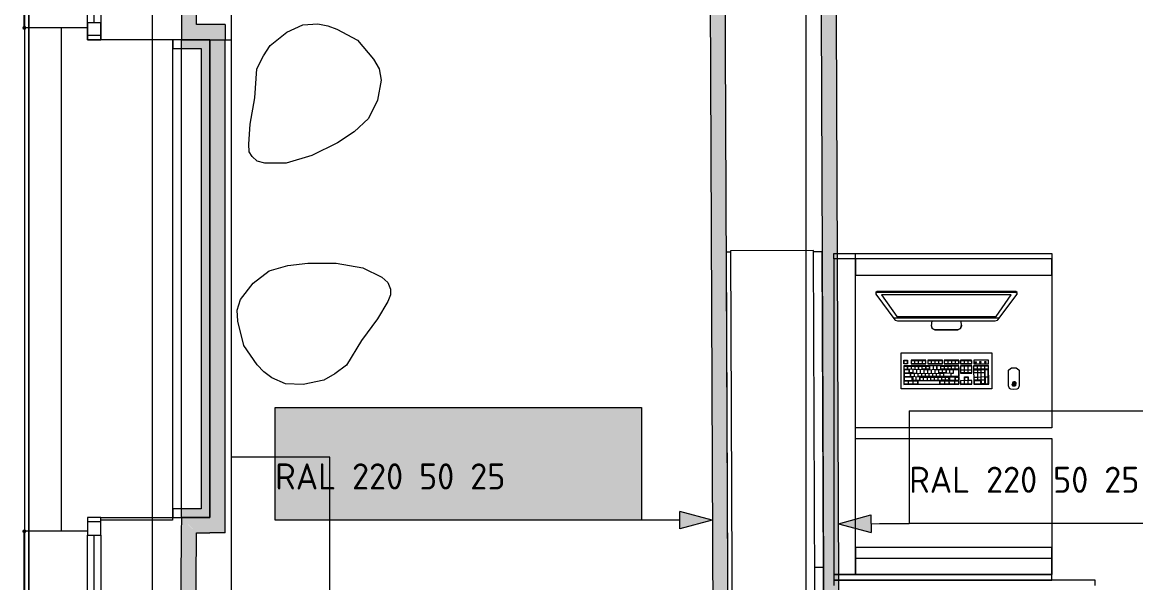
# Model space of a CAD drawing. Header units: millimetres. Extents: x 0 to 1189, y 0 to 841.
# Drawn here: x 756.2 to 807.3, y 600.9 to 626.6 of the extents above; entities that cross this region are included whole.
import ezdxf

# ---------------------------------------------------------------- set-up
doc = ezdxf.new("R2010")
doc.units = ezdxf.units.MM

# ---------------------------------------------------------------- blocks, each defined once
blk = doc.blocks.new('1')
at = {"true_color": 0xffffff}
h = blk.add_hatch(color=7, dxfattribs=at)
h.dxf.hatch_style = 2
h.paths.add_polyline_path([(767.799173, 608.916701), (784.621199, 608.916701), (784.621199, 603.739693), (767.799173, 603.739693)])
at = {"true_color": 0x0077b0}
h = blk.add_hatch(color=144, dxfattribs=at)
h.paths.add_polyline_path([(781.387263, 607.520399), (781.387263, 608.327378), (781.357773, 608.484061), (781.268752, 608.615113), (781.140112, 608.701516), (780.983774, 608.730868), (780.827297, 608.701516), (780.696039, 608.615113), (780.608603, 608.484061), (780.580284, 608.327378), (780.580284, 607.520399), (780.608603, 607.364061), (780.696039, 607.235421), (780.827297, 607.1464), (780.983774, 607.116909), (781.140112, 607.1464), (781.268752, 607.235421), (781.357773, 607.364061)])
h.paths.add_polyline_path([(781.587906, 607.520399), (781.576752, 607.399743), (781.543326, 607.287717), (781.487679, 607.184683), (781.409863, 607.091002), (781.318094, 607.013703), (781.216042, 606.959193), (781.104378, 606.926904), (780.983774, 606.916267), (780.862041, 606.926904), (780.750334, 606.959193), (780.648135, 607.013703), (780.554928, 607.091002), (780.477198, 607.184683), (780.421741, 607.287717), (780.388504, 607.399743), (780.377437, 607.520399), (780.377437, 608.327378), (780.388504, 608.449111), (780.421741, 608.560818), (780.477198, 608.663017), (780.554928, 608.756224), (780.648135, 608.83404), (780.750334, 608.889687), (780.862041, 608.923113), (780.983774, 608.934266), (781.10443, 608.923156), (781.216455, 608.890031), (781.31949, 608.835203), (781.41317, 608.75898), (781.489074, 608.665342), (781.543739, 608.562196), (781.576804, 608.449541), (781.587906, 608.327378)])
h = blk.add_hatch(color=144, dxfattribs=at)
h.paths.add_polyline_path([(784.214041, 607.923889), (784.214041, 608.428802), (784.192544, 608.545728), (784.126398, 608.643225), (784.028902, 608.70937), (783.911975, 608.730868), (783.795048, 608.70937), (783.697552, 608.643225), (783.631406, 608.545728), (783.609909, 608.428802), (783.609909, 608.228711), (783.631406, 608.110406), (783.697552, 608.011532), (783.795048, 607.94642), (783.911975, 607.923889)])
h.paths.add_polyline_path([(783.708577, 606.916267), (783.638021, 606.944379), (783.609909, 607.014935), (783.622311, 607.072399), (783.657865, 607.102578), (783.844176, 607.187465), (783.987535, 607.300128), (784.096012, 607.426486), (784.16966, 607.566589), (784.208529, 607.72049), (783.911975, 607.72049), (783.810336, 607.729964), (783.716914, 607.758248), (783.631449, 607.805136), (783.553685, 607.870421), (783.48915, 607.948142), (783.443373, 608.033305), (783.416097, 608.125909), (783.407062, 608.225955), (783.407062, 608.428802), (783.416097, 608.530449), (783.443373, 608.623932), (783.48915, 608.70956), (783.553685, 608.787643), (783.631449, 608.852178), (783.716914, 608.897955), (783.810336, 608.925232), (783.911975, 608.934266), (784.013614, 608.925232), (784.107036, 608.897955), (784.192501, 608.852178), (784.270265, 608.787643), (784.333637, 608.711153), (784.379543, 608.626344), (784.407466, 608.533162), (784.416888, 608.431558), (784.416888, 607.825221), (784.386838, 607.580594), (784.296792, 607.363509), (784.146905, 607.174021), (783.937331, 607.012179), (783.804144, 606.939832)])
h = blk.add_hatch(color=144, dxfattribs=at)
h.dxf.hatch_style = 2
h.paths.add_polyline_path([(782.900888, 607.418424), (782.093909, 607.418424), (782.017772, 607.443987), (781.992485, 607.520399), (782.017772, 607.596536), (782.093909, 607.621823), (782.900888, 607.621823), (782.977024, 607.596536), (783.002311, 607.520399), (782.977024, 607.443987)])
h = blk.add_hatch(color=144, dxfattribs=at)
h.dxf.hatch_style = 2
h.paths.add_polyline_path([(787.864204, 603.748693), (786.373201, 603.341692), (786.369201, 604.141694)])
at = {"color": 144, "lineweight": 0, "true_color": 0x0077b0}
for points in [[(767.799173, 608.916701), (784.621199, 608.916701)], [(784.621199, 608.916701), (784.621199, 603.739693)], [(786.373201, 603.341692), (786.369201, 604.141694)], [(787.864204, 603.748693), (786.369201, 604.141694)], [(784.621199, 603.739693), (767.799173, 603.739693)], [(785.977201, 603.739693), (784.621199, 603.739693)], [(786.371201, 603.741693), (785.977201, 603.739693)], [(787.864204, 603.748693), (786.373201, 603.341692)]]:
    blk.add_lwpolyline(points, dxfattribs=at)
at = {"color": 144, "true_color": 0x0077b0, "insert": (767.801334, 606.354789), "char_height": 1.2, "attachment_point": 1}
blk.add_mtext('{\\fGOSTCommon|b0|i0|c0;RAL 220 50 25}', dxfattribs=at)
blk = doc.blocks.new('2')
at = {"true_color": 0x0077b0}
h = blk.add_hatch(color=144, dxfattribs=at)
h.paths.add_polyline_path([(810.485, 607.366), (810.485, 608.173), (810.455, 608.33), (810.366, 608.461), (810.238, 608.547), (810.081, 608.577), (809.925, 608.547), (809.793, 608.461), (809.706, 608.33), (809.678, 608.173), (809.678, 607.366), (809.706, 607.21), (809.793, 607.081), (809.925, 606.992), (810.081, 606.963), (810.238, 606.992), (810.366, 607.081), (810.455, 607.21)])
h.paths.add_polyline_path([(810.685, 607.366), (810.674, 607.246), (810.641, 607.134), (810.585, 607.031), (810.507, 606.937), (810.416, 606.86), (810.313, 606.805), (810.202, 606.773), (810.081, 606.762), (809.959, 606.773), (809.848, 606.805), (809.746, 606.86), (809.652, 606.937), (809.575, 607.031), (809.519, 607.134), (809.486, 607.246), (809.475, 607.366), (809.475, 608.173), (809.486, 608.295), (809.519, 608.407), (809.575, 608.509), (809.652, 608.602), (809.746, 608.68), (809.848, 608.736), (809.959, 608.769), (810.081, 608.78), (810.202, 608.769), (810.314, 608.736), (810.417, 608.681), (810.511, 608.605), (810.587, 608.511), (810.641, 608.408), (810.674, 608.295), (810.685, 608.173)])
h = blk.add_hatch(color=144, dxfattribs=at)
h.paths.add_polyline_path([(813.311, 607.77), (813.311, 608.275), (813.29, 608.392), (813.224, 608.489), (813.126, 608.555), (813.009, 608.577), (812.892, 608.555), (812.795, 608.489), (812.729, 608.392), (812.707, 608.275), (812.707, 608.075), (812.729, 607.956), (812.795, 607.857), (812.892, 607.792), (813.009, 607.77)])
h.paths.add_polyline_path([(812.806, 606.762), (812.735, 606.79), (812.707, 606.861), (812.72, 606.918), (812.755, 606.948), (812.942, 607.033), (813.085, 607.146), (813.193, 607.272), (813.267, 607.412), (813.306, 607.566), (813.009, 607.566), (812.908, 607.576), (812.814, 607.604), (812.729, 607.651), (812.651, 607.716), (812.587, 607.794), (812.541, 607.879), (812.514, 607.972), (812.504, 608.072), (812.504, 608.275), (812.514, 608.376), (812.541, 608.47), (812.587, 608.555), (812.651, 608.634), (812.729, 608.698), (812.814, 608.744), (812.908, 608.771), (813.009, 608.78), (813.111, 608.771), (813.204, 608.744), (813.29, 608.698), (813.368, 608.634), (813.431, 608.557), (813.477, 608.472), (813.505, 608.379), (813.514, 608.277), (813.514, 607.671), (813.484, 607.426), (813.394, 607.209), (813.244, 607.02), (813.035, 606.858), (812.902, 606.786)])
h = blk.add_hatch(color=144, dxfattribs=at)
h.dxf.hatch_style = 2
h.paths.add_polyline_path([(811.998, 607.264), (811.191, 607.264), (811.115, 607.29), (811.09, 607.366), (811.115, 607.442), (811.191, 607.468), (811.998, 607.468), (812.074, 607.442), (812.1, 607.366), (812.074, 607.29)])
h = blk.add_hatch(color=144, dxfattribs=at)
h.dxf.hatch_style = 2
h.paths.add_polyline_path([(793.654, 603.577), (795.145, 603.984), (795.149, 603.184)])
at = {"color": 144, "lineweight": 0, "true_color": 0x0077b0}
for points in [[(796.897, 608.763), (813.719, 608.763)], [(796.897, 608.763), (796.897, 603.586)], [(813.719, 608.763), (813.719, 603.586)], [(793.654, 603.577), (795.145, 603.984)], [(793.654, 603.577), (795.149, 603.184)], [(795.145, 603.984), (795.149, 603.184)], [(795.147, 603.584), (795.541, 603.586)], [(795.541, 603.586), (796.897, 603.586)], [(813.719, 603.586), (796.897, 603.586)]]:
    blk.add_lwpolyline(points, dxfattribs=at)
at = {"color": 144, "true_color": 0x0077b0, "insert": (796.899, 606.201), "char_height": 1.2, "attachment_point": 1}
blk.add_mtext('{\\fGOSTCommon|b0|i0|c0;RAL 220 50 25}', dxfattribs=at)

msp = doc.modelspace()

# ---------------------------------------------------------------- hatches: boundary and pattern name
at = {"true_color": 0xf1d696}
h = msp.add_hatch(color=41, dxfattribs=at)
h.dxf.hatch_style = 2
h.paths.add_polyline_path([(764.196168, 626.511728), (763.496166, 626.511728), (763.496166, 652.831768), (764.196168, 652.826768)])
at = {"true_color": 0xfe847a}
h = msp.add_hatch(color=11, dxfattribs=at)
h.dxf.hatch_style = 2
h.paths.add_polyline_path([(787.651203, 652.666768), (788.351204, 652.661768), (788.863205, 535.050588), (788.163204, 535.050588)])
h = msp.add_hatch(color=11, dxfattribs=at)
h.dxf.hatch_style = 2
h.paths.add_polyline_path([(793.936213, 535.050588), (793.236212, 535.050588), (792.751211, 652.634768), (793.451212, 652.629768)])
at = {"true_color": 0xf1d696}
h = msp.add_hatch(color=41, dxfattribs=at)
h.dxf.hatch_style = 2
h.paths.add_polyline_path([(764.196168, 626.511728), (764.196168, 625.811727), (763.496166, 625.811727)])
h = msp.add_hatch(color=41, dxfattribs=at)
h.dxf.hatch_style = 2
h.paths.add_polyline_path([(763.496166, 626.511728), (764.196168, 626.511728), (763.496166, 625.811727)])
h = msp.add_hatch(color=41, dxfattribs=at)
h.dxf.hatch_style = 2
h.paths.add_polyline_path([(764.805168, 626.511728), (764.805168, 625.811727), (764.196168, 625.811727), (764.196168, 626.511728)])
h = msp.add_hatch(color=41, dxfattribs=at)
h.dxf.hatch_style = 2
h.paths.add_polyline_path([(764.805168, 625.811727), (765.50517, 626.511728), (765.50517, 625.811727)])
h = msp.add_hatch(color=41, dxfattribs=at)
h.dxf.hatch_style = 2
h.paths.add_polyline_path([(764.805168, 626.511728), (765.50517, 626.511728), (764.805168, 625.811727)])
h = msp.add_hatch(color=7)
h.dxf.hatch_style = 2
h.paths.add_polyline_path([(756.296155, 626.271727), (756.359718, 626.298165), (756.386156, 626.361728), (756.359718, 626.42529), (756.296155, 626.451728), (756.286155, 626.451728), (756.222593, 626.42529), (756.196155, 626.361728), (756.222593, 626.298165), (756.286155, 626.271727)])
h = msp.add_hatch(color=7)
h.dxf.hatch_style = 2
h.paths.add_polyline_path([(756.296155, 626.451728), (756.232593, 626.42529), (756.206155, 626.361728), (756.232593, 626.298165), (756.296155, 626.271727), (756.359718, 626.298165), (756.386156, 626.361728), (756.359718, 626.42529)])
h = msp.add_hatch(color=7)
h.dxf.hatch_style = 2
h.paths.add_polyline_path([(763.496166, 625.411726), (763.496166, 625.811727), (764.805168, 625.811727), (764.805168, 625.411726)])
h = msp.add_hatch(color=41, dxfattribs=at)
h.dxf.hatch_style = 2
h.paths.add_polyline_path([(765.50517, 603.861693), (764.805168, 603.861693), (764.805168, 625.811727), (765.50517, 625.811727)])
h = msp.add_hatch(color=7)
h.dxf.hatch_style = 2
h.paths.add_polyline_path([(764.805168, 625.411726), (764.805168, 604.261694), (764.405168, 604.261694), (764.405168, 625.411726)])
at = {"true_color": 0x999999}
h = msp.add_hatch(color=253, dxfattribs=at)
h.dxf.hatch_style = 2
h.paths.add_polyline_path([(801.717325, 610.132251), (801.650058, 610.11761), (801.612676, 610.059802), (801.627317, 609.992536), (801.685125, 609.955154), (801.696125, 609.953154), (801.763392, 609.967795), (801.800773, 610.025603), (801.786133, 610.09287), (801.728325, 610.130251)])
h = msp.add_hatch(color=253, dxfattribs=at)
h.dxf.hatch_style = 2
h.paths.add_polyline_path([(801.731637, 610.135474), (801.666352, 610.113632), (801.635453, 610.052115), (801.657295, 609.98683), (801.718813, 609.955931), (801.732813, 609.954931), (801.798097, 609.976773), (801.828996, 610.03829), (801.807155, 610.103575), (801.745637, 610.134474)])
h = msp.add_hatch(color=253, dxfattribs=at)
h.dxf.hatch_style = 2
h.paths.add_polyline_path([(801.787544, 610.120632), (801.719725, 610.132453), (801.663295, 610.093022), (801.651474, 610.025203), (801.690906, 609.968773), (801.701906, 609.961773), (801.769725, 609.949952), (801.826155, 609.989384), (801.837975, 610.057203), (801.798544, 610.113632)])
h = msp.add_hatch(color=253, dxfattribs=at)
h.dxf.hatch_style = 2
h.paths.add_polyline_path([(801.621585, 609.900063), (801.685225, 609.873811), (801.748865, 609.900063), (801.775116, 609.963703), (801.748865, 610.027342), (801.678225, 610.060594), (801.614585, 610.034342), (801.588334, 609.970703)])
h = msp.add_hatch(color=253, dxfattribs=at)
h.dxf.hatch_style = 2
h.paths.add_polyline_path([(801.694238, 609.872902), (801.759419, 609.895053), (801.790026, 609.956716), (801.767875, 610.021896), (801.706212, 610.052503), (801.691212, 610.053503), (801.626031, 610.031353), (801.595424, 609.969689), (801.617575, 609.904509), (801.679238, 609.873902)])
h = msp.add_hatch(color=253, dxfattribs=at)
h.dxf.hatch_style = 2
h.paths.add_polyline_path([(801.734905, 609.878874), (801.789272, 609.921104), (801.798054, 609.989383), (801.755823, 610.04375), (801.687544, 610.052531), (801.676544, 610.049531), (801.622177, 610.007301), (801.613396, 609.939022), (801.655626, 609.884655), (801.723905, 609.875874)])
h = msp.add_hatch(color=253, dxfattribs=at)
h.dxf.hatch_style = 2
h.paths.add_polyline_path([(801.703035, 609.874741), (801.771264, 609.883908), (801.813186, 609.938513), (801.804019, 610.006741), (801.749415, 610.048664), (801.734415, 610.052664), (801.666186, 610.043497), (801.624264, 609.988892), (801.633431, 609.920664), (801.688035, 609.878741)])
h = msp.add_hatch(color=253, dxfattribs=at)
h.dxf.hatch_style = 2
h.paths.add_polyline_path([(801.685757, 610.127723), (801.63278, 610.083762), (801.626205, 610.015235), (801.670166, 609.962258), (801.738693, 609.955682), (801.751693, 609.959682), (801.80467, 610.003644), (801.811245, 610.07217), (801.767284, 610.125147), (801.698757, 610.131723)])
h = msp.add_hatch(color=253, dxfattribs=at)
h.dxf.hatch_style = 2
h.paths.add_polyline_path([(801.765693, 609.879682), (801.81867, 609.923644), (801.825245, 609.99217), (801.781284, 610.045147), (801.712757, 610.051723), (801.699757, 610.047723), (801.64678, 610.003762), (801.640205, 609.935235), (801.684166, 609.882258), (801.752693, 609.875682)])
h = msp.add_hatch(color=7)
h.dxf.hatch_style = 2
h.paths.add_polyline_path([(764.805168, 603.861693), (764.543168, 603.861693), (763.496166, 603.871693), (763.496166, 604.261694), (764.805168, 604.261694)])
at = {"true_color": 0xf1d696}
h = msp.add_hatch(color=41, dxfattribs=at)
h.dxf.hatch_style = 2
h.paths.add_polyline_path([(763.496166, 603.861693), (764.191168, 603.161692), (763.491166, 603.161692)])
h = msp.add_hatch(color=41, dxfattribs=at)
h.dxf.hatch_style = 2
h.paths.add_polyline_path([(763.501166, 603.861693), (764.196168, 603.861693), (764.191168, 603.161692)])
h = msp.add_hatch(color=41, dxfattribs=at)
h.dxf.hatch_style = 2
h.paths.add_polyline_path([(764.191168, 603.161692), (764.196168, 603.861693), (764.805168, 603.861693), (764.805168, 603.161692)])
h = msp.add_hatch(color=41, dxfattribs=at)
h.dxf.hatch_style = 2
h.paths.add_polyline_path([(764.805168, 603.861693), (765.50517, 603.161692), (764.805168, 603.161692)])
h = msp.add_hatch(color=41, dxfattribs=at)
h.dxf.hatch_style = 2
h.paths.add_polyline_path([(765.50517, 603.861693), (765.50517, 603.161692), (764.805168, 603.861693)])
h = msp.add_hatch(color=7)
h.dxf.hatch_style = 2
h.paths.add_polyline_path([(756.296155, 603.143692), (756.359718, 603.17013), (756.386156, 603.233692), (756.359718, 603.297255), (756.296155, 603.323692), (756.286155, 603.323692), (756.222593, 603.297255), (756.196155, 603.233692), (756.222593, 603.17013), (756.286155, 603.143692)])
h = msp.add_hatch(color=41, dxfattribs=at)
h.dxf.hatch_style = 2
h.paths.add_polyline_path([(763.801167, 546.061605), (763.101166, 546.061605), (763.491166, 603.161692), (764.191168, 603.161692)])

# ---------------------------------------------------------------- linework, layer by layer
at = {"color": 7, "lineweight": 0}
for points in [[(792.17321, 251.095154), (792.17321, 721.485873)], [(762.173164, 251.095154), (762.173164, 714.821863)], [(765.80517, 524.143571), (765.80517, 653.513769)], [(788.863205, 535.050588), (788.348204, 653.361769)], [(763.496166, 652.831768), (763.496166, 625.811727)], [(764.196168, 626.511728), (764.196168, 652.826768)], [(787.651203, 652.666768), (788.163204, 535.050588)], [(792.751211, 652.634768), (793.236212, 535.050588)], [(793.939213, 534.350587), (793.451212, 652.629768)], [(756.286155, 626.361728), (756.286155, 643.411754)], [(756.296155, 643.411754), (756.296155, 626.361728)], [(756.496156, 643.411754), (756.496156, 626.361728)], [(756.496156, 626.361728), (756.496156, 643.411754)], [(759.19616, 626.611728), (759.19616, 630.211734)], [(759.49616, 626.611728), (759.49616, 630.211734)], [(759.796161, 630.211734), (759.796161, 626.611728)], [(759.19616, 626.611728), (759.796161, 626.611728)], [(759.19616, 625.811727), (759.19616, 626.611728)], [(759.19616, 626.611728), (759.19616, 625.811727)], [(759.796161, 626.611728), (759.796161, 625.811727)], [(759.796161, 625.811727), (759.796161, 626.611728)], [(765.50517, 626.511728), (764.196168, 626.511728)], [(765.50517, 626.511728), (765.50517, 625.811727)], [(756.496156, 626.361728), (756.296155, 626.361728)], [(756.296155, 626.361728), (756.296155, 603.261692)], [(756.496156, 603.261692), (756.496156, 626.361728)], [(757.996158, 626.361728), (756.496156, 626.361728)], [(756.496156, 626.361728), (756.496156, 603.261692)], [(759.19616, 626.361728), (757.996158, 626.361728)], [(757.996158, 603.261692), (757.996158, 626.361728)], [(759.796161, 626.011727), (759.19616, 626.011727)], [(759.796161, 625.811727), (759.19616, 625.811727)], [(759.19616, 625.811727), (759.796161, 625.811727)], [(763.096166, 625.811727), (759.796161, 625.811727)], [(763.096166, 625.811727), (763.096166, 603.861693)], [(764.805168, 625.811727), (763.096166, 625.811727)], [(763.112166, 625.811727), (763.112166, 625.411726)], [(763.496166, 603.861693), (763.496166, 625.811727)], [(763.496166, 625.811727), (764.196168, 625.811727)], [(764.196168, 625.811727), (764.805168, 625.811727)], [(764.805168, 625.811727), (765.80517, 625.811727)], [(764.805168, 603.861693), (764.805168, 625.811727)], [(764.805168, 625.811727), (764.805168, 603.861693)], [(765.50517, 603.161692), (765.50517, 625.811727)], [(763.112166, 625.411726), (764.405168, 625.411726)], [(764.405168, 625.411726), (764.405168, 604.261694)], [(788.702205, 616.056712), (788.502205, 616.055712)], [(788.502205, 616.055712), (788.836205, 535.050588)], [(792.501211, 616.132712), (788.701205, 616.116712)], [(788.701205, 616.116712), (789.036205, 535.075588)], [(792.836211, 535.091588), (792.501211, 616.132712)], [(792.902211, 616.074712), (792.502211, 616.072712)], [(793.236212, 535.078588), (792.902211, 616.074712)], [(764.405168, 604.261694), (763.112166, 604.261694)], [(763.112166, 604.261694), (763.112166, 603.861693)], [(759.796161, 603.861693), (759.19616, 603.861693)], [(759.19616, 603.861693), (759.19616, 603.061692)], [(759.19616, 603.861693), (759.19616, 603.061692)], [(759.796161, 603.861693), (759.19616, 603.861693)], [(759.796161, 603.661693), (759.19616, 603.661693)], [(759.796161, 603.861693), (763.096166, 603.861693)], [(759.796161, 603.061692), (759.796161, 603.861693)], [(759.796161, 603.061692), (759.796161, 603.861693)], [(763.096166, 603.741693), (759.796161, 603.741693)], [(763.096166, 603.861693), (764.805168, 603.861693)], [(763.096166, 603.861693), (763.096166, 603.741693)], [(763.496166, 603.861693), (763.491166, 603.161692)], [(764.805168, 603.861693), (763.496166, 603.861693)], [(756.286155, 586.261666), (756.286155, 603.233692)], [(756.296155, 586.261666), (756.296155, 603.261692)], [(756.296155, 603.261692), (756.496156, 603.261692)], [(756.296155, 603.233692), (756.296155, 586.261666)], [(756.496156, 603.261692), (756.496156, 586.261666)], [(756.496156, 586.261666), (756.496156, 603.261692)], [(756.496156, 603.261692), (757.996158, 603.261692)], [(757.996158, 603.261692), (759.19616, 603.261692)], [(759.19616, 603.061692), (759.796161, 603.061692)], [(759.19616, 599.461687), (759.19616, 603.061692)], [(759.49616, 599.461687), (759.49616, 603.061692)], [(759.796161, 603.061692), (759.796161, 599.461687)], [(763.491166, 603.161692), (763.101166, 546.061605)], [(763.801167, 546.061605), (764.191168, 603.161692)], [(764.191168, 603.161692), (764.805168, 603.161692)], [(765.50517, 603.161692), (764.805168, 603.161692)], [(792.961211, 601.57469), (792.561211, 601.57269)]]:
    msp.add_lwpolyline(points, dxfattribs=at)
at = {"color": 253, "lineweight": 0, "true_color": 0x999999}
for points in [[(768.345174, 626.168727), (769.071175, 626.498728)], [(769.071175, 626.498728), (769.757176, 626.540728)], [(769.757176, 626.540728), (770.221177, 626.453728)], [(767.579173, 625.548726), (768.345174, 626.168727)], [(770.221177, 626.453728), (770.631177, 626.306728)], [(770.631177, 626.306728), (771.580179, 625.789727)], [(767.264172, 625.070726), (767.579173, 625.548726)], [(771.580179, 625.789727), (772.32118, 624.916725)], [(766.955172, 624.478725), (767.264172, 625.070726)], [(766.863172, 623.153723), (766.955172, 624.478725)], [(772.32118, 624.916725), (772.57818, 624.473725)], [(772.57818, 624.473725), (772.66618, 623.962724)], [(772.66618, 623.962724), (772.49218, 623.033723)], [(766.650171, 621.935721), (766.863172, 623.153723)], [(772.49218, 623.033723), (772.08318, 622.205721)], [(766.591171, 621.014719), (766.650171, 621.935721)], [(772.08318, 622.205721), (771.432179, 621.59272)], [(771.432179, 621.59272), (770.659177, 621.08772)], [(766.611171, 620.671719), (766.591171, 621.014719)], [(770.659177, 621.08772), (769.490176, 620.500719)], [(766.740171, 620.449719), (766.611171, 620.671719)], [(766.982172, 620.234718), (766.740171, 620.449719)], [(769.490176, 620.500719), (768.307174, 620.142718)], [(767.332172, 620.140718), (766.982172, 620.234718)], [(768.307174, 620.142718), (767.332172, 620.140718)], [(793.441212, 615.994712), (803.441227, 615.994712)], [(793.441212, 615.744711), (793.441212, 615.994712)], [(793.441212, 615.994712), (803.441227, 615.994712)], [(794.441214, 607.9917), (794.441214, 615.994712)], [(803.441227, 615.994712), (803.441227, 607.989263)], [(803.441227, 615.994712), (803.441227, 615.744711)], [(767.525173, 615.195711), (768.383174, 615.449711)], [(768.383174, 615.449711), (769.300175, 615.553711)], [(769.300175, 615.553711), (770.609177, 615.551711)], [(770.609177, 615.551711), (771.826179, 615.338711)], [(771.826179, 615.338711), (772.698181, 614.90171)], [(803.441227, 615.744711), (793.441212, 615.744711)], [(794.441214, 615.744711), (793.441212, 615.744711)], [(793.441212, 615.744711), (793.441212, 601.244689)], [(794.441214, 601.244689), (794.441214, 615.744711)], [(803.441227, 615.744711), (794.441214, 615.744711)], [(794.441214, 615.744711), (794.441214, 614.99471)], [(803.441227, 614.99471), (803.441227, 615.744711)], [(766.787171, 614.64071), (767.525173, 615.195711)], [(772.698181, 614.90171), (772.968181, 614.66071)], [(794.441214, 614.99471), (803.441227, 614.99471)], [(766.215171, 613.889709), (766.787171, 614.64071)], [(772.968181, 614.66071), (773.088181, 614.359709)], [(773.088181, 614.359709), (773.102181, 614.103709)], [(795.423215, 614.250709), (795.361215, 614.198709)], [(798.60722, 614.250709), (795.423215, 614.250709)], [(801.791225, 614.250709), (798.60722, 614.250709)], [(801.853225, 614.198709), (801.791225, 614.250709)], [(766.06417, 613.393708), (766.215171, 613.889709)], [(772.967181, 613.788708), (772.49918, 612.991707)], [(773.102181, 614.103709), (772.967181, 613.788708)], [(795.457215, 614.198709), (795.356215, 614.166709)], [(795.463215, 614.212709), (795.357215, 614.182709)], [(795.361215, 614.198709), (795.365215, 614.129709)], [(795.365215, 614.129709), (796.244216, 612.949707)], [(798.60722, 614.198709), (795.457215, 614.198709)], [(798.60722, 614.212709), (795.463215, 614.212709)], [(798.60722, 614.096709), (795.636216, 614.096709)], [(795.636216, 614.096709), (796.327217, 613.095707)], [(801.752225, 614.212709), (798.60722, 614.212709)], [(801.758225, 614.198709), (798.60722, 614.198709)], [(801.579225, 614.096709), (798.60722, 614.096709)], [(800.888224, 613.095707), (801.579225, 614.096709)], [(800.971224, 612.949707), (801.850225, 614.129709)], [(801.857225, 614.182709), (801.752225, 614.212709)], [(801.859225, 614.166709), (801.758225, 614.198709)], [(801.850225, 614.129709), (801.853225, 614.198709)], [(766.09317, 612.882707), (766.06417, 613.393708)], [(766.362171, 611.769705), (766.09317, 612.882707)], [(772.49918, 612.991707), (771.761179, 612.000706)], [(796.181216, 613.033707), (798.60722, 613.033707)], [(796.244216, 612.949707), (796.262217, 612.936707)], [(796.262217, 612.936707), (796.370217, 612.909707)], [(796.327217, 613.095707), (798.60722, 613.095707)], [(796.370217, 612.909707), (798.60722, 612.909707)], [(797.922219, 612.665707), (797.956219, 612.909707)], [(797.972219, 612.539707), (797.925219, 612.689707)], [(798.60722, 613.095707), (800.888224, 613.095707)], [(798.60722, 613.033707), (801.034224, 613.033707)], [(798.60722, 612.909707), (800.845224, 612.909707)], [(799.290221, 612.689707), (799.243221, 612.539707)], [(799.259221, 612.909707), (799.293221, 612.665707)], [(800.845224, 612.909707), (800.953224, 612.936707)], [(800.953224, 612.936707), (800.971224, 612.949707)], [(797.955219, 612.550707), (797.922219, 612.665707)], [(798.092219, 612.474706), (797.955219, 612.550707)], [(798.095219, 612.481706), (797.972219, 612.539707)], [(798.60722, 612.470706), (798.092219, 612.474706)], [(798.60722, 612.481706), (798.095219, 612.481706)], [(799.120221, 612.481706), (798.60722, 612.481706)], [(799.123221, 612.474706), (798.60722, 612.470706)], [(799.243221, 612.539707), (799.120221, 612.481706)], [(799.260221, 612.550707), (799.123221, 612.474706)], [(799.293221, 612.665707), (799.260221, 612.550707)], [(766.977172, 610.880704), (766.362171, 611.769705)], [(771.761179, 612.000706), (771.082178, 610.858704)], [(796.527217, 611.428705), (800.688223, 611.435705)], [(796.530217, 609.777702), (796.527217, 611.428705)], [(800.688223, 611.435705), (800.691223, 609.784702)], [(767.277172, 610.564704), (766.977172, 610.880704)], [(771.082178, 610.858704), (770.540177, 610.468703)], [(796.654217, 611.088704), (796.823217, 611.088704)], [(796.655217, 610.919704), (796.654217, 611.088704)], [(796.823217, 610.920704), (796.655217, 610.919704)], [(799.182221, 610.838704), (796.655217, 610.833704)], [(796.655217, 610.833704), (796.656217, 609.982703)], [(796.664217, 611.078704), (796.813217, 611.078704)], [(796.665217, 610.929704), (796.664217, 611.078704)], [(796.813217, 610.930704), (796.665217, 610.929704)], [(796.665217, 610.824704), (796.982218, 610.824704)], [(796.665217, 610.675704), (796.665217, 610.824704)], [(797.568219, 610.658704), (796.665217, 610.675704)], [(796.896217, 610.656704), (796.665217, 610.655704)], [(796.665217, 610.655704), (796.665217, 610.508703)], [(796.813217, 611.078704), (796.813217, 610.930704)], [(796.813217, 610.824704), (796.813217, 610.676704)], [(796.823217, 611.088704), (796.823217, 610.920704)], [(796.833217, 610.676704), (796.833217, 610.824704)], [(796.897217, 610.509703), (796.896217, 610.656704)], [(796.915218, 610.508703), (796.914218, 610.657704)], [(797.664219, 611.090704), (796.991218, 611.089704)], [(796.991218, 611.089704), (796.991218, 610.920704)], [(796.991218, 610.920704), (797.664219, 610.921704)], [(797.001218, 611.079704), (797.654219, 611.080704)], [(797.001218, 610.930704), (797.001218, 611.079704)], [(797.655219, 610.931704), (797.001218, 610.930704)], [(797.001218, 610.824704), (797.150218, 610.825704)], [(797.002218, 610.676704), (797.001218, 610.824704)], [(797.063218, 610.657704), (797.063218, 610.508703)], [(797.149218, 611.079704), (797.150218, 610.931704)], [(797.170218, 610.825704), (797.486218, 610.825704)], [(797.170218, 610.676704), (797.170218, 610.825704)], [(797.231218, 610.657704), (797.231218, 610.509703)], [(797.251218, 610.509703), (797.251218, 610.657704)], [(797.318218, 611.079704), (797.318218, 610.931704)], [(797.318218, 610.825704), (797.318218, 610.676704)], [(797.338218, 610.676704), (797.338218, 610.825704)], [(797.399218, 610.657704), (797.400218, 610.509703)], [(797.486218, 610.825704), (797.487218, 610.677704)], [(797.506218, 610.931704), (797.506218, 611.080704)], [(797.506218, 610.825704), (797.823219, 610.826704)], [(797.655219, 610.677704), (797.506218, 610.677704)], [(797.568219, 610.658704), (797.568219, 610.509703)], [(797.588219, 610.658704), (798.32822, 610.678704)], [(797.654219, 611.080704), (797.655219, 610.931704)], [(797.655219, 610.826704), (797.655219, 610.677704)], [(797.664219, 610.921704), (797.664219, 611.090704)], [(797.675219, 610.677704), (797.675219, 610.826704)], [(797.823219, 610.677704), (797.675219, 610.677704)], [(797.736219, 610.658704), (797.736219, 610.509703)], [(798.42822, 611.091704), (797.755219, 611.090704)], [(797.755219, 611.090704), (797.755219, 610.922704)], [(797.755219, 610.922704), (798.42922, 610.923704)], [(797.756219, 610.509703), (797.756219, 610.658704)], [(797.765219, 611.080704), (798.082219, 611.081704)], [(797.765219, 610.932704), (797.765219, 611.080704)], [(798.082219, 610.932704), (797.765219, 610.932704)], [(797.823219, 610.826704), (797.823219, 610.677704)], [(797.843219, 610.677704), (797.843219, 610.826704)], [(797.904219, 610.658704), (797.905219, 610.510703)], [(797.914219, 611.080704), (797.914219, 610.932704)], [(798.011219, 610.678704), (798.011219, 610.826704)], [(798.073219, 610.658704), (798.073219, 610.510703)], [(798.082219, 611.081704), (798.082219, 610.932704)], [(798.092219, 610.658704), (798.24122, 610.659704)], [(798.102219, 611.081704), (798.41922, 611.081704)], [(798.41922, 610.933704), (798.102219, 610.932704)], [(798.160219, 610.826704), (798.160219, 610.678704)], [(798.180219, 610.678704), (798.179219, 610.826704)], [(798.24122, 610.659704), (798.24122, 610.510703)], [(798.25022, 611.081704), (798.25122, 610.932704)], [(798.26122, 610.659704), (798.57822, 610.659704)], [(798.26122, 610.510703), (798.26122, 610.659704)], [(798.34822, 610.827704), (798.49622, 610.827704)], [(798.34822, 610.678704), (798.34822, 610.827704)], [(798.83322, 610.679704), (798.34822, 610.678704)], [(798.41922, 611.081704), (798.41922, 610.933704)], [(798.42922, 610.923704), (798.42822, 611.091704)], [(798.42922, 610.511703), (798.42922, 610.659704)], [(799.181221, 611.092704), (798.50822, 611.091704)], [(798.50822, 611.091704), (798.50822, 610.923704)], [(798.50822, 610.923704), (799.181221, 610.924704)], [(798.51622, 610.678704), (798.51622, 610.827704)], [(798.51622, 610.827704), (798.66522, 610.827704)], [(798.51822, 611.081704), (798.83522, 611.082704)], [(798.51822, 610.933704), (798.51822, 611.081704)], [(798.66722, 610.933704), (798.51822, 610.933704)], [(798.57822, 610.659704), (798.57822, 610.511703)], [(798.59722, 610.659704), (798.914221, 610.660704)], [(798.59722, 610.659704), (798.59822, 610.496703)], [(798.66522, 610.827704), (798.66522, 610.679704)], [(798.68422, 610.827704), (798.83322, 610.827704)], [(798.68522, 610.679704), (798.68422, 610.827704)], [(798.68722, 610.933704), (798.68622, 611.082704)], [(798.83522, 610.933704), (798.68722, 610.933704)], [(798.76622, 610.511703), (798.76622, 610.660704)], [(798.83322, 610.827704), (798.83322, 610.679704)], [(798.85322, 610.827704), (799.169221, 610.828704)], [(799.001221, 610.679704), (798.85322, 610.679704)], [(798.85522, 610.933704), (798.85522, 611.082704)], [(798.85522, 611.082704), (799.171221, 611.082704)], [(799.172221, 610.934704), (798.85522, 610.933704)], [(798.914221, 610.660704), (798.914221, 610.511703)], [(798.932221, 610.659704), (799.169221, 610.660704)], [(798.933221, 610.491703), (798.932221, 610.659704)], [(799.001221, 610.828704), (799.001221, 610.679704)], [(799.003221, 611.082704), (799.003221, 610.934704)], [(799.170221, 610.679704), (799.021221, 610.679704)], [(799.169221, 610.828704), (799.170221, 610.679704)], [(799.171221, 611.082704), (799.172221, 610.934704)], [(799.172221, 610.660704), (799.173221, 610.344703)], [(799.181221, 610.924704), (799.181221, 611.092704)], [(799.184221, 609.986703), (799.182221, 610.838704)], [(799.766222, 611.093704), (799.260221, 611.092704)], [(799.260221, 611.092704), (799.260221, 610.924704)], [(799.260221, 610.924704), (799.767222, 610.925704)], [(799.768222, 610.842704), (799.260221, 610.841704)], [(799.260221, 610.841704), (799.260221, 610.497703)], [(799.271221, 610.934704), (799.271221, 611.083704)], [(799.271221, 611.083704), (799.756222, 611.083704)], [(799.756222, 610.935704), (799.271221, 610.934704)], [(799.272221, 610.828704), (799.420221, 610.829704)], [(799.272221, 610.680704), (799.272221, 610.828704)], [(799.272221, 610.657704), (799.757222, 610.658704)], [(799.272221, 610.508703), (799.272221, 610.657704)], [(799.440221, 610.934704), (799.439221, 611.083704)], [(799.440221, 610.829704), (799.588222, 610.829704)], [(799.440221, 610.509703), (799.440221, 610.829704)], [(799.608222, 610.935704), (799.608222, 611.083704)], [(799.608222, 610.829704), (799.757222, 610.829704)], [(799.608222, 610.680704), (799.608222, 610.829704)], [(799.609222, 610.509703), (799.608222, 610.658704)], [(799.756222, 611.083704), (799.756222, 610.935704)], [(799.757222, 610.829704), (799.757222, 610.681704)], [(799.757222, 610.658704), (799.757222, 610.509703)], [(799.767222, 610.925704), (799.766222, 611.093704)], [(799.769222, 610.498703), (799.768222, 610.842704)], [(800.545223, 610.843704), (799.857222, 610.842704)], [(799.857222, 610.842704), (799.859222, 609.986703)], [(800.546223, 611.094704), (799.859222, 611.093704)], [(799.859222, 611.093704), (799.859222, 610.925704)], [(799.859222, 610.925704), (800.546223, 610.926704)], [(799.873222, 610.827704), (800.358223, 610.828704)], [(799.873222, 610.679704), (799.873222, 610.827704)], [(800.022222, 610.679704), (799.873222, 610.679704)], [(799.873222, 610.658704), (800.190223, 610.658704)], [(799.874222, 610.171703), (799.873222, 610.658704)], [(799.912222, 611.013704), (799.912222, 610.989704)], [(799.912222, 611.013704), (799.990222, 611.013704)], [(799.912222, 610.989704), (799.990222, 610.989704)], [(799.990222, 610.989704), (799.990222, 611.014704)], [(800.022222, 610.828704), (800.022222, 610.679704)], [(800.527223, 610.680704), (800.042222, 610.679704)], [(800.042222, 610.171703), (800.042222, 610.658704)], [(800.209223, 611.014704), (800.131222, 611.014704)], [(800.131222, 611.014704), (800.131222, 610.989704)], [(800.131222, 610.989704), (800.210223, 610.990704)], [(800.190223, 610.828704), (800.190223, 610.679704)], [(800.190223, 610.658704), (800.191223, 610.172703)], [(800.210223, 610.990704), (800.209223, 611.014704)], [(800.210223, 610.679704), (800.210223, 610.828704)], [(800.210223, 610.658704), (800.358223, 610.659704)], [(800.358223, 610.659704), (800.359223, 610.172703)], [(800.438223, 611.014704), (800.360223, 611.014704)], [(800.360223, 611.014704), (800.360223, 610.990704)], [(800.360223, 610.990704), (800.438223, 610.990704)], [(800.378223, 610.828704), (800.527223, 610.828704)], [(800.378223, 610.680704), (800.378223, 610.828704)], [(800.378223, 610.658704), (800.379223, 610.004703)], [(800.526223, 610.658704), (800.378223, 610.658704)], [(800.438223, 610.990704), (800.438223, 611.014704)], [(800.527223, 610.004703), (800.526223, 610.658704)], [(800.527223, 610.828704), (800.527223, 610.680704)], [(800.547223, 609.987703), (800.545223, 610.843704)], [(800.546223, 610.926704), (800.546223, 611.094704)], [(801.458224, 610.633704), (801.465224, 610.655704)], [(801.465224, 610.655704), (801.595225, 610.750704)], [(801.595225, 610.750704), (801.807225, 610.750704)], [(801.807225, 610.750704), (801.937225, 610.655704)], [(801.937225, 610.655704), (801.944225, 610.633704)], [(767.652173, 610.278703), (767.277172, 610.564704)], [(768.284174, 610.006703), (767.652173, 610.278703)], [(770.043176, 610.183703), (769.080175, 609.975703)], [(770.540177, 610.468703), (770.043176, 610.183703)], [(796.665217, 610.508703), (796.897217, 610.509703)], [(796.961218, 610.489703), (796.665217, 610.489703)], [(796.665217, 610.489703), (796.665217, 610.339703)], [(796.665217, 610.339703), (796.962218, 610.340703)], [(797.040218, 610.316703), (796.665217, 610.316703)], [(796.665217, 610.316703), (796.666217, 610.167703)], [(796.665217, 610.141703), (797.276218, 610.142703)], [(796.665217, 609.993703), (796.665217, 610.141703)], [(796.666217, 610.167703), (797.040218, 610.167703)], [(796.875217, 609.993703), (796.875217, 610.142703)], [(797.063218, 610.508703), (796.915218, 610.508703)], [(796.962218, 610.340703), (796.961218, 610.489703)], [(796.979218, 610.489703), (797.231218, 610.509703)], [(796.979218, 610.340703), (796.979218, 610.489703)], [(797.377218, 610.316703), (796.979218, 610.340703)], [(797.040218, 610.167703), (797.040218, 610.316703)], [(797.060218, 610.316703), (797.066218, 609.994703)], [(797.209218, 610.167703), (797.061218, 610.167703)], [(797.085218, 609.994703), (797.085218, 610.142703)], [(797.127218, 610.489703), (797.127218, 610.341703)], [(797.147218, 610.489703), (798.30522, 610.491703)], [(797.147218, 610.341703), (797.147218, 610.489703)], [(797.209218, 610.316703), (797.209218, 610.167703)], [(797.377218, 610.168703), (797.229218, 610.167703)], [(797.276218, 610.142703), (797.276218, 609.994703)], [(798.30522, 610.144703), (797.297218, 610.143703)], [(797.297218, 610.143703), (797.297218, 609.994703)], [(797.316218, 610.341703), (797.315218, 610.489703)], [(797.464218, 610.341703), (797.316218, 610.341703)], [(797.377218, 610.316703), (797.377218, 610.168703)], [(797.397218, 610.316703), (798.72422, 610.318703)], [(797.397218, 610.168703), (797.397218, 610.316703)], [(797.464218, 610.490703), (797.464218, 610.341703)], [(798.66222, 610.343703), (797.464218, 610.341703)], [(797.546218, 610.316703), (797.546218, 610.168703)], [(797.632219, 610.490703), (797.632219, 610.342703)], [(797.652219, 610.342703), (797.652219, 610.490703)], [(797.734219, 610.168703), (797.734219, 610.317703)], [(797.800219, 610.490703), (797.801219, 610.342703)], [(797.882219, 610.317703), (797.882219, 610.168703)], [(798.38722, 610.169703), (797.902219, 610.168703)], [(797.969219, 610.491703), (797.969219, 610.342703)], [(798.050219, 610.317703), (798.051219, 610.169703)], [(798.157219, 610.342703), (798.157219, 610.491703)], [(798.219219, 610.317703), (798.219219, 610.169703)], [(798.23922, 610.317703), (798.38722, 610.318703)], [(798.57822, 610.511703), (798.26122, 610.510703)], [(798.30522, 610.491703), (798.30622, 610.343703)], [(798.30522, 610.491703), (798.49322, 610.491703)], [(798.30522, 609.996703), (798.30522, 610.144703)], [(798.32222, 610.144703), (798.72322, 610.145703)], [(798.32322, 609.996703), (798.32222, 610.144703)], [(798.38722, 610.318703), (798.38722, 610.169703)], [(798.72422, 610.170703), (798.40722, 610.169703)], [(798.47422, 610.491703), (798.47422, 610.343703)], [(798.49322, 610.491703), (798.914221, 610.511703)], [(798.51322, 610.144703), (798.51422, 609.996703)], [(798.53222, 609.996703), (798.53222, 610.144703)], [(798.55522, 610.318703), (798.55622, 610.169703)], [(798.81022, 610.343703), (798.66222, 610.343703)], [(798.72322, 610.145703), (798.72422, 609.996703)], [(798.74322, 609.996703), (798.72422, 610.318703)], [(799.002221, 610.318703), (798.74322, 610.317703)], [(798.74322, 610.317703), (798.74322, 610.174703)], [(798.74322, 610.174703), (799.173221, 610.170703)], [(798.74322, 610.145703), (798.978221, 610.145703)], [(798.81022, 610.492703), (798.81022, 610.343703)], [(798.82622, 610.344703), (798.82622, 610.491703)], [(798.82622, 610.491703), (798.933221, 610.491703)], [(799.173221, 610.344703), (798.82922, 610.344703)], [(798.978221, 610.145703), (798.978221, 609.997703)], [(798.995221, 610.145703), (799.172221, 610.145703)], [(798.995221, 609.997703), (798.995221, 610.145703)], [(799.002221, 610.174703), (799.002221, 610.318703)], [(799.024221, 610.319703), (799.172221, 610.319703)], [(799.024221, 610.170703), (799.024221, 610.319703)], [(799.172221, 610.319703), (799.173221, 610.170703)], [(799.172221, 610.145703), (799.173221, 609.997703)], [(799.259221, 610.162703), (799.260221, 609.984703)], [(799.758222, 610.148703), (799.259221, 610.162703)], [(799.260221, 610.497703), (799.769222, 610.498703)], [(799.757222, 610.509703), (799.272221, 610.508703)], [(799.273221, 609.999703), (799.273221, 610.147703)], [(799.441221, 610.319703), (799.421221, 609.999703)], [(799.431221, 610.162703), (799.431221, 610.329703)], [(799.431221, 610.329703), (799.599222, 610.329703)], [(799.441221, 610.319703), (799.589222, 610.319703)], [(799.441221, 609.999703), (799.441221, 610.147703)], [(799.589222, 610.319703), (799.589222, 610.170703)], [(799.589222, 610.148703), (799.590222, 609.999703)], [(799.599222, 610.329703), (799.599222, 610.162703)], [(799.771222, 610.163703), (799.599222, 610.162703)], [(799.758222, 610.148703), (799.758222, 609.999703)], [(799.771222, 609.985703), (799.771222, 610.163703)], [(800.190223, 610.510703), (799.874222, 610.509703)], [(799.874222, 610.320703), (800.022222, 610.320703)], [(800.191223, 610.172703), (799.874222, 610.171703)], [(800.191223, 610.152703), (799.874222, 610.151703)], [(799.874222, 610.151703), (799.874222, 610.003703)], [(800.042222, 610.320703), (800.359223, 610.342703)], [(800.192223, 610.003703), (800.191223, 610.152703)], [(800.359223, 610.510703), (800.210223, 610.510703)], [(800.359223, 610.172703), (800.211223, 610.172703)], [(800.211223, 610.003703), (800.211223, 610.152703)], [(800.359223, 610.152703), (800.360223, 610.004703)], [(800.527223, 610.320703), (800.378223, 610.320703)], [(801.453224, 609.915703), (801.458224, 610.633704)], [(801.944225, 610.633704), (801.949225, 609.915703)], [(769.080175, 609.975703), (768.284174, 610.006703)], [(800.691223, 609.784702), (796.530217, 609.777702)], [(796.656217, 609.982703), (799.184221, 609.986703)], [(797.066218, 609.994703), (796.665217, 609.993703)], [(797.276218, 609.994703), (797.085218, 609.994703)], [(797.297218, 609.994703), (798.30522, 609.996703)], [(798.72422, 609.996703), (798.32322, 609.996703)], [(798.978221, 609.997703), (798.74322, 609.996703)], [(799.173221, 609.997703), (798.995221, 609.997703)], [(799.260221, 609.984703), (799.771222, 609.985703)], [(799.421221, 609.999703), (799.273221, 609.999703)], [(799.758222, 609.999703), (799.441221, 609.999703)], [(799.859222, 609.986703), (800.547223, 609.987703)], [(799.874222, 610.003703), (800.192223, 610.003703)], [(800.360223, 610.004703), (800.211223, 610.003703)], [(800.379223, 610.004703), (800.527223, 610.004703)], [(801.506225, 609.797702), (801.453224, 609.915703)], [(801.568225, 609.758702), (801.506225, 609.797702)], [(801.701225, 609.741702), (801.568225, 609.758702)], [(801.663225, 610.013703), (801.681225, 610.043703)], [(801.678225, 609.970703), (801.663225, 610.013703)], [(801.681225, 610.043703), (801.701225, 610.043703)], [(801.834225, 609.758702), (801.701225, 609.741702)], [(801.715225, 610.064703), (801.709225, 610.047703)], [(801.709225, 610.047703), (801.725225, 610.055703)], [(801.731225, 610.073703), (801.715225, 610.064703)], [(801.725225, 610.055703), (801.731225, 610.073703)], [(801.754225, 609.990703), (801.739225, 609.965703)], [(801.750225, 610.037703), (801.741225, 610.020703)], [(801.741225, 610.020703), (801.742225, 610.003703)], [(801.742225, 610.003703), (801.754225, 609.990703)], [(801.896225, 609.797702), (801.834225, 609.758702)], [(801.949225, 609.915703), (801.896225, 609.797702)], [(803.442214, 607.9917), (794.441214, 607.9917)], [(794.441214, 601.244689), (794.441214, 607.494699)], [(794.441214, 607.494699), (803.441227, 607.494699)], [(803.441227, 607.494699), (803.441227, 601.244689)], [(770.305177, 606.643698), (765.80517, 606.643698)], [(770.305177, 541.643598), (770.305177, 606.643698)], [(803.441227, 602.494691), (794.441214, 602.494691)], [(794.441214, 602.494691), (794.441214, 601.244689)], [(803.441227, 601.244689), (803.441227, 602.494691)], [(794.441214, 601.244689), (794.441214, 601.99469)], [(794.441214, 601.99469), (803.441227, 601.99469)], [(803.441227, 601.99469), (803.441227, 601.244689)], [(803.441227, 601.244689), (793.441212, 601.244689)], [(793.441212, 601.244689), (793.441212, 600.994689)], [(793.441212, 601.244689), (794.441214, 601.244689)], [(805.441231, 600.994689), (793.441212, 600.994689)], [(793.441212, 600.994689), (793.441212, 600.744688)], [(793.441212, 600.994689), (803.441227, 600.994689)], [(803.441227, 601.244689), (794.441214, 601.244689)], [(794.441214, 601.244689), (803.441227, 601.244689)], [(803.441227, 601.244689), (794.441214, 601.244689)], [(803.441227, 600.994689), (803.441227, 601.244689)], [(805.441231, 600.744688), (805.441231, 600.994689)]]:
    msp.add_lwpolyline(points, dxfattribs=at)
at = {"color": 144, "lineweight": 0, "true_color": 0x0077b0}
msp.add_lwpolyline([(767.799173, 603.739693), (767.799173, 608.916701)], dxfattribs=at)

# ---------------------------------------------------------------- block references
for name in ['1', '2']:
    msp.add_blockref(name, (0, 0))

doc.saveas('drawing.dxf')
